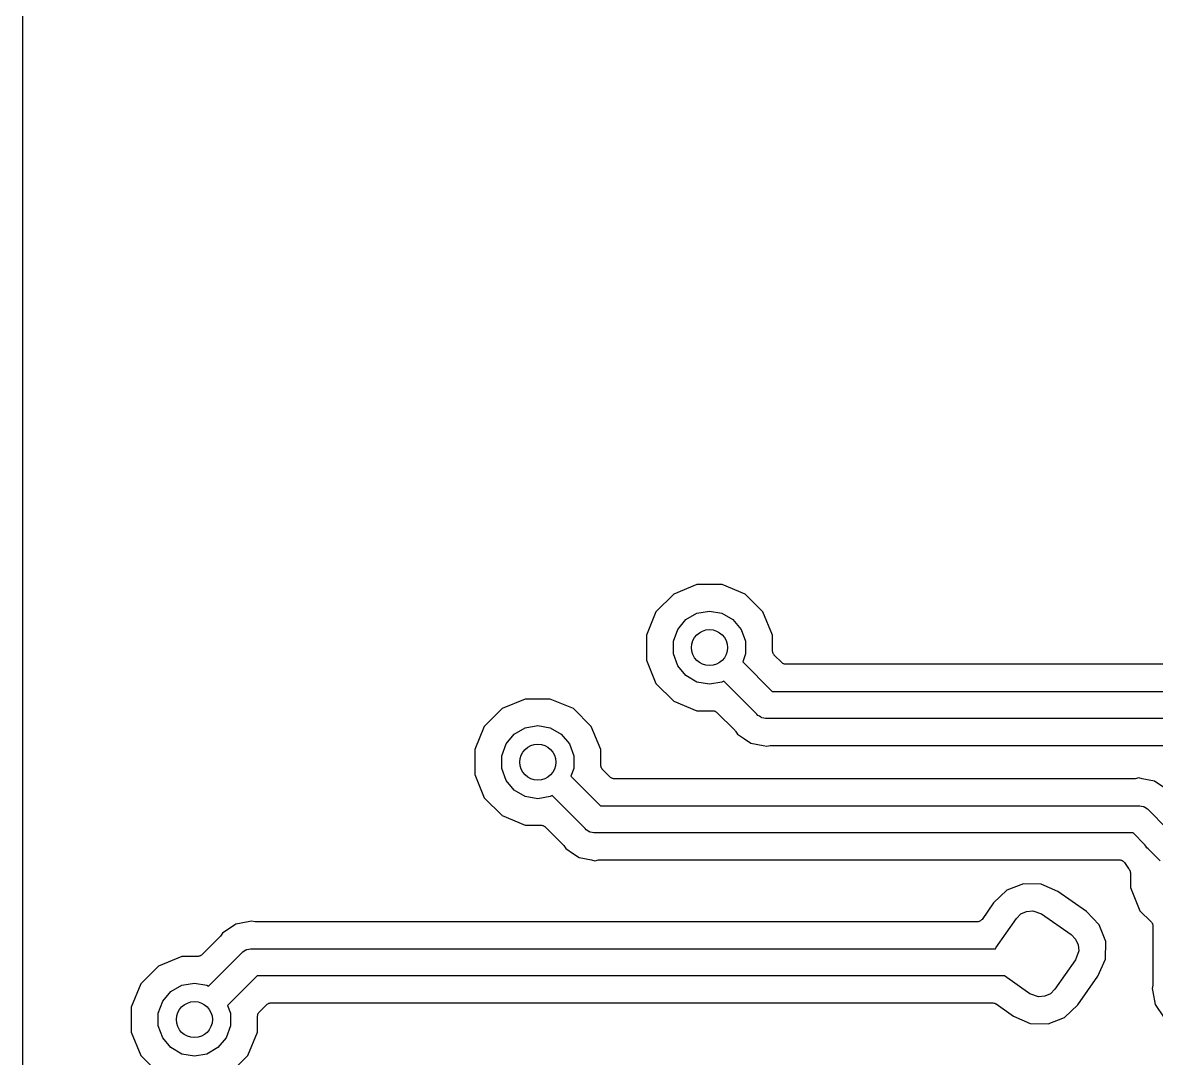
# Model space of a CAD drawing. Extents: x 64 to 244, y -149 to -41.
# Drawn here: x 64.14 to 89.29, y -111.98 to -89 of the extents above; entities that cross this region are included whole.
import ezdxf

# ---------------------------------------------------------------- set-up
doc = ezdxf.new("R2010")
doc.units = 0
doc.header["$MEASUREMENT"] = 0
doc.layers.add('BLACK', color=7, linetype='CONTINUOUS')

msp = doc.modelspace()

# ---------------------------------------------------------------- linework, layer by layer
at = {"layer": 'BLACK', "linetype": 'CONTINUOUS'}
for p, q in [((64.135, -148.463), (64.135, -41.402)), ((79.0965, -101.47), (78.582, -101.683)), ((79.6535, -101.47), (79.0965, -101.47)), ((80.168, -101.683), (79.6535, -101.47)), ((78.582, -101.683), (78.1881, -102.077)), ((80.5619, -102.077), (80.168, -101.683)), ((78.1881, -102.077), (77.975, -102.592)), ((78.8528, -102.248), (79.0972, -102.107)), ((79.0972, -102.107), (79.375, -102.058)), ((79.375, -102.058), (79.6528, -102.107)), ((79.6528, -102.107), (79.8972, -102.248)), ((80.775, -102.592), (80.5619, -102.077)), ((78.6715, -102.464), (78.8528, -102.248)), ((79.8972, -102.248), (80.0785, -102.464)), ((77.975, -102.592), (77.975, -103.148)), ((78.575, -102.729), (78.6715, -102.464)), ((80.0785, -102.464), (80.175, -102.729)), ((80.775, -102.945), (80.775, -102.592)), ((78.575, -103.011), (78.575, -102.729)), ((80.175, -102.729), (80.175, -103.011)), ((78.6715, -103.276), (78.575, -103.011)), ((80.175, -103.011), (80.1124, -103.183)), ((80.776, -102.95), (80.775, -102.945)), ((80.7755, -102.956), (80.776, -102.95)), ((80.7798, -102.972), (80.7755, -102.956)), ((80.7827, -102.988), (80.7798, -102.972)), ((80.7855, -102.993), (80.7827, -102.988)), ((80.7869, -102.998), (80.7855, -102.993)), ((80.7964, -103.012), (80.7869, -102.998)), ((80.8047, -103.026), (80.7964, -103.012)), ((80.809, -103.03), (80.8047, -103.026)), ((80.8122, -103.034), (80.809, -103.03)), ((80.9806, -103.203), (80.8122, -103.034)), ((77.975, -103.148), (78.1881, -103.663)), ((78.8528, -103.492), (78.6715, -103.276)), ((80.1124, -103.183), (80.7693, -103.84)), ((80.9852, -103.206), (80.9806, -103.203)), ((80.9888, -103.21), (80.9852, -103.206)), ((81.0031, -103.219), (80.9888, -103.21)), ((81.0167, -103.228), (81.0031, -103.219)), ((81.0221, -103.23), (81.0167, -103.228)), ((81.027, -103.232), (81.0221, -103.23)), ((81.0433, -103.235), (81.027, -103.232)), ((81.0593, -103.24), (81.0433, -103.235)), ((81.0649, -103.239), (81.0593, -103.24)), ((81.0704, -103.24), (81.0649, -103.239)), ((90.8656, -103.24), (81.0704, -103.24)), ((79.0972, -103.633), (78.8528, -103.492)), ((79.375, -103.682), (79.0972, -103.633)), ((79.6528, -103.633), (79.375, -103.682)), ((79.6917, -103.611), (79.6528, -103.633)), ((80.4236, -104.343), (79.6917, -103.611)), ((78.1881, -103.663), (78.582, -104.057)), ((80.7693, -103.84), (104.016, -103.84)), ((75.2865, -104.01), (74.772, -104.223)), ((75.8435, -104.01), (75.2865, -104.01)), ((76.358, -104.223), (75.8435, -104.01)), ((78.582, -104.057), (79.0965, -104.27)), ((74.772, -104.223), (74.3781, -104.617)), ((76.7519, -104.617), (76.358, -104.223)), ((79.0965, -104.27), (79.4496, -104.27)), ((79.4496, -104.27), (79.4551, -104.271)), ((79.4551, -104.271), (79.4607, -104.27)), ((79.4607, -104.27), (79.4767, -104.275)), ((79.4767, -104.275), (79.493, -104.278)), ((79.493, -104.278), (79.4979, -104.28)), ((79.4979, -104.28), (79.5033, -104.282)), ((79.5033, -104.282), (79.5169, -104.291)), ((79.5169, -104.291), (79.5312, -104.3)), ((79.5312, -104.3), (79.5348, -104.304)), ((79.5348, -104.304), (79.5394, -104.307)), ((79.5394, -104.307), (79.9371, -104.705)), ((80.4492, -104.373), (80.4236, -104.343)), ((80.4837, -104.393), (80.4492, -104.373)), ((80.5163, -104.416), (80.4837, -104.393)), ((74.3781, -104.617), (74.165, -105.132)), ((75.0428, -104.788), (75.2872, -104.647)), ((75.2872, -104.647), (75.565, -104.598)), ((75.565, -104.598), (75.8428, -104.647)), ((75.8428, -104.647), (76.0872, -104.788)), ((76.965, -105.132), (76.7519, -104.617)), ((80.5292, -104.42), (80.5163, -104.416)), ((80.5408, -104.426), (80.5292, -104.42)), ((80.58, -104.433), (80.5408, -104.426)), ((80.6184, -104.443), (80.58, -104.433)), ((80.6581, -104.44), (80.6184, -104.443)), ((94.315, -104.44), (80.6581, -104.44)), ((74.8615, -105.004), (75.0428, -104.788)), ((76.0872, -104.788), (76.2685, -105.004)), ((79.9371, -104.705), (79.9442, -104.715)), ((79.9442, -104.715), (79.9529, -104.724)), ((79.9529, -104.724), (79.9961, -104.789)), ((79.9961, -104.789), (80.1509, -104.892)), ((80.1509, -104.892), (80.2938, -104.988)), ((74.165, -105.132), (74.165, -105.688)), ((74.765, -105.269), (74.8615, -105.004)), ((76.2685, -105.004), (76.365, -105.269)), ((76.965, -105.485), (76.965, -105.132)), ((80.2938, -104.988), (80.5686, -105.042)), ((80.5686, -105.042), (80.645, -105.058)), ((80.645, -105.058), (80.7214, -105.042)), ((80.7214, -105.042), (80.7339, -105.042)), ((80.7339, -105.042), (80.7461, -105.04)), ((80.7461, -105.04), (93.588, -105.04)), ((74.765, -105.551), (74.765, -105.269)), ((76.365, -105.269), (76.365, -105.551)), ((74.8615, -105.816), (74.765, -105.551)), ((76.365, -105.551), (76.3024, -105.723)), ((76.966, -105.49), (76.965, -105.485)), ((76.9655, -105.496), (76.966, -105.49)), ((76.9698, -105.512), (76.9655, -105.496)), ((76.9727, -105.528), (76.9698, -105.512)), ((76.9755, -105.533), (76.9727, -105.528)), ((76.9769, -105.538), (76.9755, -105.533)), ((76.9864, -105.552), (76.9769, -105.538)), ((76.9947, -105.566), (76.9864, -105.552)), ((76.999, -105.57), (76.9947, -105.566)), ((77.0022, -105.574), (76.999, -105.57)), ((77.1706, -105.743), (77.0022, -105.574)), ((74.165, -105.688), (74.3781, -106.203)), ((75.0428, -106.032), (74.8615, -105.816)), ((76.3024, -105.723), (76.9593, -106.38)), ((77.1752, -105.746), (77.1706, -105.743)), ((77.1788, -105.75), (77.1752, -105.746)), ((77.1931, -105.759), (77.1788, -105.75)), ((77.2067, -105.768), (77.1931, -105.759)), ((77.2121, -105.77), (77.2067, -105.768)), ((77.217, -105.772), (77.2121, -105.77)), ((77.2333, -105.775), (77.217, -105.772)), ((77.2493, -105.78), (77.2333, -105.775)), ((77.2549, -105.779), (77.2493, -105.78)), ((77.2604, -105.78), (77.2549, -105.779)), ((88.7989, -105.78), (77.2604, -105.78)), ((88.8111, -105.778), (88.7989, -105.78)), ((88.8236, -105.778), (88.8111, -105.778)), ((88.9, -105.762), (88.8236, -105.778)), ((88.9764, -105.778), (88.9, -105.762)), ((89.2512, -105.832), (88.9764, -105.778)), ((88.9764, -105.778), (88.9764, -105.778)), ((89.5489, -106.031), (89.2512, -105.832)), ((75.2872, -106.173), (75.0428, -106.032)), ((75.8817, -106.151), (75.8428, -106.173)), ((76.6136, -106.883), (75.8817, -106.151)), ((74.3781, -106.203), (74.772, -106.597)), ((75.565, -106.222), (75.2872, -106.173)), ((75.8428, -106.173), (75.565, -106.222)), ((76.9593, -106.38), (88.8869, -106.38)), ((88.8869, -106.38), (88.9265, -106.377)), ((88.9265, -106.377), (88.965, -106.387)), ((88.965, -106.387), (89.0042, -106.394)), ((89.0042, -106.394), (89.0158, -106.4)), ((89.0158, -106.4), (89.0287, -106.404)), ((89.0287, -106.404), (89.0613, -106.427)), ((74.772, -106.597), (75.2865, -106.81)), ((89.0613, -106.427), (89.0958, -106.447)), ((89.0958, -106.447), (89.1214, -106.477)), ((89.1214, -106.477), (89.5179, -106.874)), ((75.2865, -106.81), (75.6396, -106.81)), ((75.6396, -106.81), (75.6451, -106.811)), ((75.6451, -106.811), (75.6507, -106.81)), ((75.6507, -106.81), (75.6667, -106.815)), ((75.6667, -106.815), (75.683, -106.818)), ((75.683, -106.818), (75.6879, -106.82)), ((75.6879, -106.82), (75.6933, -106.822)), ((75.6933, -106.822), (75.7069, -106.831)), ((75.7069, -106.831), (75.7212, -106.84)), ((75.7212, -106.84), (75.7248, -106.844)), ((75.7248, -106.844), (75.7294, -106.847)), ((75.7294, -106.847), (76.1271, -107.245)), ((76.6392, -106.913), (76.6136, -106.883)), ((76.6737, -106.933), (76.6392, -106.913)), ((76.7063, -106.956), (76.6737, -106.933)), ((76.7192, -106.96), (76.7063, -106.956)), ((76.7308, -106.966), (76.7192, -106.96)), ((76.77, -106.973), (76.7308, -106.966)), ((76.8084, -106.983), (76.77, -106.973)), ((76.8481, -106.98), (76.8084, -106.983)), ((88.7757, -106.98), (76.8481, -106.98)), ((89.0387, -107.243), (88.7757, -106.98)), ((76.1271, -107.245), (76.1342, -107.255)), ((76.1342, -107.255), (76.1429, -107.264)), ((76.1429, -107.264), (76.1861, -107.329)), ((76.1861, -107.329), (76.358, -107.444)), ((89.0389, -107.244), (89.0387, -107.243)), ((89.0617, -107.276), (89.0389, -107.244)), ((89.0816, -107.311), (89.0617, -107.276)), ((89.1121, -107.336), (89.0816, -107.311)), ((89.3776, -107.602), (89.1121, -107.336)), ((76.358, -107.444), (76.358, -107.444)), ((76.358, -107.444), (76.4838, -107.528)), ((76.4838, -107.528), (76.7586, -107.582)), ((76.7586, -107.582), (76.835, -107.598)), ((76.835, -107.598), (76.9114, -107.582)), ((76.9114, -107.582), (76.9239, -107.582)), ((76.9239, -107.582), (76.9361, -107.58)), ((76.9361, -107.58), (88.4746, -107.58)), ((88.4746, -107.58), (88.4801, -107.581)), ((88.4801, -107.581), (88.4857, -107.58)), ((88.4857, -107.58), (88.5017, -107.585)), ((88.5017, -107.585), (88.518, -107.588)), ((88.518, -107.588), (88.5229, -107.59)), ((88.5229, -107.59), (88.5283, -107.592)), ((88.5283, -107.592), (88.5419, -107.601)), ((88.5419, -107.601), (88.548, -107.605)), ((88.548, -107.605), (88.5521, -107.607)), ((88.5521, -107.607), (88.5528, -107.608)), ((88.5528, -107.608), (88.5562, -107.61)), ((88.5562, -107.61), (88.5598, -107.614)), ((88.5598, -107.614), (88.5644, -107.617)), ((88.5644, -107.617), (88.5668, -107.62)), ((88.5668, -107.62), (88.574, -107.63)), ((88.574, -107.63), (88.5826, -107.639)), ((88.5826, -107.639), (88.6702, -107.77)), ((88.6702, -107.77), (88.6715, -107.771)), ((88.6715, -107.771), (88.6853, -107.783)), ((88.6853, -107.783), (88.6874, -107.786)), ((88.6874, -107.786), (88.6904, -107.789)), ((88.6904, -107.789), (88.6984, -107.805)), ((88.6984, -107.805), (88.7073, -107.821)), ((88.7073, -107.821), (88.7081, -107.825)), ((88.7081, -107.825), (88.7099, -107.829)), ((88.7099, -107.829), (88.7119, -107.847)), ((88.7119, -107.847), (88.715, -107.864)), ((88.715, -107.864), (88.715, -108.193)), ((86.3411, -108.112), (85.9732, -108.255)), ((86.7358, -108.12), (86.3411, -108.112)), ((87.1088, -108.284), (86.7358, -108.12)), ((85.9732, -108.255), (85.6788, -108.536)), ((87.7436, -108.729), (87.1088, -108.284)), ((88.715, -108.193), (88.9281, -108.708)), ((85.6788, -108.536), (85.4236, -108.901)), ((85.4012, -108.925), (85.3964, -108.928)), ((85.4119, -108.913), (85.4012, -108.925)), ((85.4236, -108.901), (85.4119, -108.913)), ((85.7302, -109.534), (86.1891, -108.878)), ((86.1891, -108.878), (86.2873, -108.78)), ((86.2873, -108.78), (86.4132, -108.722)), ((86.4132, -108.722), (86.5516, -108.709)), ((86.5516, -108.709), (86.7462, -108.78)), ((86.7462, -108.78), (87.4015, -109.239)), ((88.0254, -109.023), (87.7436, -108.729)), ((88.9281, -108.708), (89.1778, -108.958)), ((68.8439, -109.021), (68.5661, -109.206)), ((68.8638, -109.007), (68.8439, -109.021)), ((68.8439, -109.021), (68.8439, -109.021)), ((69.1386, -108.953), (68.8638, -109.007)), ((69.215, -108.937), (69.1386, -108.953)), ((69.2914, -108.953), (69.215, -108.937)), ((69.3039, -108.953), (69.2914, -108.953)), ((69.3161, -108.955), (69.3039, -108.953)), ((85.3196, -108.955), (69.3161, -108.955)), ((85.3359, -108.952), (85.3196, -108.955)), ((85.3524, -108.951), (85.3359, -108.952)), ((85.3575, -108.948), (85.3524, -108.951)), ((85.363, -108.947), (85.3575, -108.948)), ((85.3774, -108.939), (85.363, -108.947)), ((85.3924, -108.932), (85.3774, -108.939)), ((85.3964, -108.928), (85.3924, -108.932)), ((88.1685, -109.391), (88.0254, -109.023)), ((89.1778, -108.958), (89.181, -108.962)), ((89.181, -108.962), (89.1853, -108.966)), ((89.1853, -108.966), (89.1936, -108.98)), ((89.1936, -108.98), (89.2031, -108.994)), ((89.2031, -108.994), (89.2045, -108.999)), ((89.2045, -108.999), (89.2073, -109.004)), ((89.2073, -109.004), (89.2102, -109.02)), ((89.2102, -109.02), (89.2145, -109.036)), ((89.2145, -109.036), (89.214, -109.042)), ((89.214, -109.042), (89.215, -109.048)), ((89.215, -109.048), (89.215, -110.334)), ((68.5071, -109.29), (68.1094, -109.688)), ((68.5142, -109.28), (68.5071, -109.29)), ((68.5229, -109.271), (68.5142, -109.28)), ((68.5661, -109.206), (68.5229, -109.271)), ((87.4015, -109.239), (87.4998, -109.337)), ((87.4998, -109.337), (87.5585, -109.463)), ((88.1599, -109.786), (88.1685, -109.391)), ((68.2617, -110.384), (68.9936, -109.652)), ((68.9936, -109.652), (69.0192, -109.622)), ((69.0192, -109.622), (69.0537, -109.602)), ((69.0537, -109.602), (69.0863, -109.579)), ((69.0863, -109.579), (69.0992, -109.575)), ((69.0992, -109.575), (69.1108, -109.569)), ((69.1108, -109.569), (69.15, -109.562)), ((69.15, -109.562), (69.1884, -109.552)), ((69.1884, -109.552), (69.2281, -109.555)), ((69.2281, -109.555), (85.7225, -109.555)), ((85.7225, -109.555), (85.7302, -109.534)), ((87.5706, -109.602), (87.4998, -109.796)), ((87.5585, -109.463), (87.5706, -109.602)), ((67.6665, -109.725), (67.152, -109.938)), ((68.0196, -109.725), (67.6665, -109.725)), ((68.0251, -109.724), (68.0196, -109.725)), ((68.0307, -109.725), (68.0251, -109.724)), ((68.0467, -109.72), (68.0307, -109.725)), ((68.063, -109.717), (68.0467, -109.72)), ((68.0679, -109.715), (68.063, -109.717)), ((68.0733, -109.713), (68.0679, -109.715)), ((68.0869, -109.704), (68.0733, -109.713)), ((68.1012, -109.695), (68.0869, -109.704)), ((68.1048, -109.691), (68.1012, -109.695)), ((68.1094, -109.688), (68.1048, -109.691)), ((87.4998, -109.796), (87.0409, -110.452)), ((87.9957, -110.159), (88.1599, -109.786)), ((67.152, -109.938), (66.7581, -110.332)), ((69.3393, -110.155), (68.6824, -110.812)), ((85.92, -110.155), (69.3393, -110.155)), ((86.4838, -110.55), (85.92, -110.155)), ((87.5512, -110.794), (87.9957, -110.159)), ((66.7581, -110.332), (66.545, -110.847)), ((67.4228, -110.503), (67.6672, -110.362)), ((67.6672, -110.362), (67.945, -110.313)), ((67.945, -110.313), (68.2228, -110.362)), ((68.2228, -110.362), (68.2617, -110.384)), ((89.2126, -110.359), (89.1974, -110.435)), ((89.1974, -110.435), (89.2126, -110.511)), ((89.2128, -110.346), (89.2126, -110.359)), ((89.215, -110.334), (89.2128, -110.346)), ((67.2415, -110.719), (67.4228, -110.503)), ((86.6784, -110.621), (86.4838, -110.55)), ((86.8168, -110.608), (86.6784, -110.621)), ((86.9427, -110.55), (86.8168, -110.608)), ((87.0409, -110.452), (86.9427, -110.55)), ((89.2126, -110.511), (89.2672, -110.786)), ((66.545, -110.847), (66.545, -111.403)), ((67.145, -110.984), (67.2415, -110.719)), ((68.6824, -110.812), (68.745, -110.984)), ((69.3822, -110.961), (69.5506, -110.792)), ((69.5506, -110.792), (69.5552, -110.789)), ((69.5552, -110.789), (69.5588, -110.785)), ((69.5588, -110.785), (69.5731, -110.776)), ((69.5731, -110.776), (69.5867, -110.767)), ((69.5867, -110.767), (69.5921, -110.765)), ((69.5921, -110.765), (69.597, -110.763)), ((69.597, -110.763), (69.6133, -110.76)), ((69.6133, -110.76), (69.6293, -110.755)), ((69.6293, -110.755), (69.6349, -110.756)), ((69.6349, -110.756), (69.6404, -110.755)), ((69.6404, -110.755), (85.666, -110.755)), ((85.666, -110.755), (85.6823, -110.758)), ((85.6823, -110.758), (85.6989, -110.759)), ((85.6989, -110.759), (85.7039, -110.762)), ((85.7039, -110.762), (85.7094, -110.763)), ((85.7094, -110.763), (85.7238, -110.771)), ((85.7238, -110.771), (85.7388, -110.778)), ((85.7388, -110.778), (86.1212, -111.046)), ((87.2568, -111.075), (87.5512, -110.794)), ((89.2672, -110.786), (89.4661, -111.084)), ((67.145, -111.266), (67.145, -110.984)), ((68.745, -110.984), (68.745, -111.266)), ((69.345, -111.05), (69.346, -111.045)), ((69.345, -111.403), (69.345, -111.05)), ((69.3455, -111.039), (69.3498, -111.023)), ((69.346, -111.045), (69.3455, -111.039)), ((69.3498, -111.023), (69.3527, -111.007)), ((69.3527, -111.007), (69.3555, -111.002)), ((69.3555, -111.002), (69.3569, -110.997)), ((69.3569, -110.997), (69.3664, -110.983)), ((69.3664, -110.983), (69.3747, -110.969)), ((69.3747, -110.969), (69.379, -110.965)), ((69.379, -110.965), (69.3822, -110.961)), ((86.1212, -111.046), (86.4942, -111.21)), ((86.8889, -111.218), (87.2568, -111.075)), ((66.545, -111.403), (66.7581, -111.918)), ((67.2415, -111.531), (67.145, -111.266)), ((68.745, -111.266), (68.6485, -111.531)), ((69.1319, -111.918), (69.345, -111.403)), ((86.4942, -111.21), (86.8889, -111.218)), ((67.4228, -111.747), (67.2415, -111.531)), ((68.6485, -111.531), (68.4672, -111.747)), ((66.7581, -111.918), (67.152, -112.312)), ((67.6672, -111.888), (67.4228, -111.747)), ((67.945, -111.937), (67.6672, -111.888)), ((68.2228, -111.888), (67.945, -111.937)), ((68.4672, -111.747), (68.2228, -111.888)), ((68.738, -112.312), (69.1319, -111.918))]:
    msp.add_line(p, q, dxfattribs=at)
at = {"layer": 'BLACK'}
for centre in [(79.375, -102.87), (75.565, -105.41), (67.945, -111.125)]:
    msp.add_circle(centre, 0.4, dxfattribs=at)

doc.saveas('drawing.dxf')
